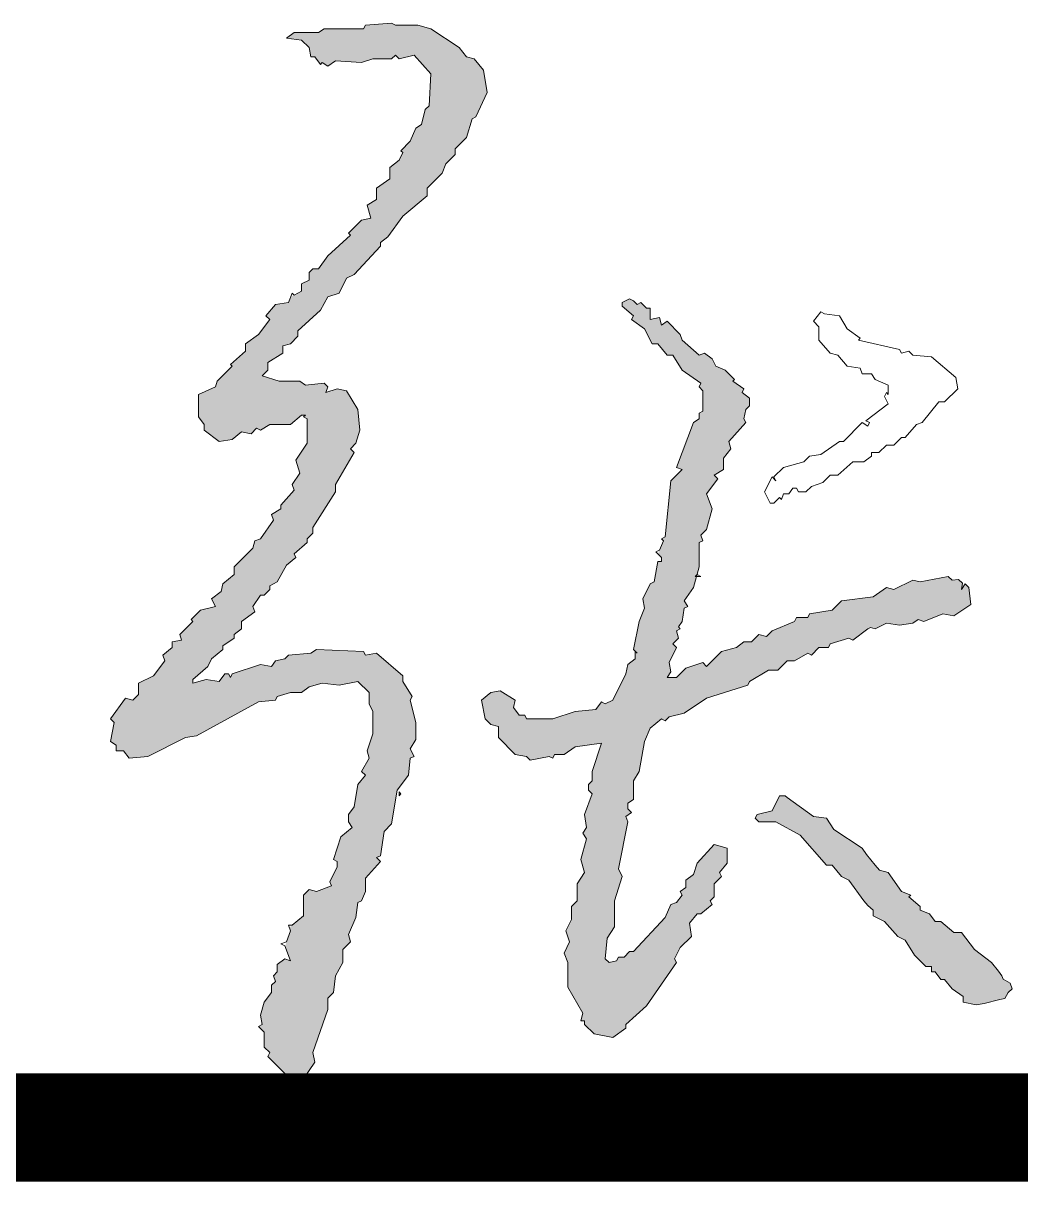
# Model space of a CAD drawing. Extents: x 1725261 to 1937680, y 860327 to 1571294.
# Drawn here: x 1872305 to 1872949, y 1365082 to 1365830 of the extents above; entities that cross this region are included whole.
import ezdxf

# ---------------------------------------------------------------- set-up
doc = ezdxf.new("R2010")
doc.units = 0
doc.header["$LTSCALE"] = 1000
doc.header["$MEASUREMENT"] = 0
doc.layers.add('图框', color=140, linetype='Continuous')
doc.layers.add('签名', color=7, linetype='Continuous', lineweight=18)

msp = doc.modelspace()

# ---------------------------------------------------------------- hatches: boundary and pattern name
at = {"layer": '签名'}
h = msp.add_hatch(color=2, dxfattribs=at)
h.dxf.hatch_style = 1
h.paths.add_polyline_path([(1872457.1, 1365391.98), (1872467.99, 1365393.19), (1872469.2, 1365395.61), (1872477.67, 1365398.03), (1872484.93, 1365398.03), (1872489.76, 1365401.65), (1872498.23, 1365404.07), (1872509.12, 1365402.86), (1872521.21, 1365405.28), (1872528.47, 1365398.03), (1872528.47, 1365390.77), (1872530.89, 1365385.93), (1872530.89, 1365371.41), (1872527.26, 1365360.53), (1872528.47, 1365355.69), (1872523.63, 1365347.22), (1872526.05, 1365344.8), (1872521.21, 1365338.76), (1872518.79, 1365324.24), (1872515.17, 1365319.4), (1872515.17, 1365314.56), (1872517.58, 1365310.93), (1872510.33, 1365304.89), (1872505.49, 1365290.37), (1872507.91, 1365289.16), (1872507.91, 1365285.53), (1872503.07, 1365275.86), (1872504.28, 1365273.44), (1872494.6, 1365269.81), (1872489.76, 1365271.02), (1872486.13, 1365267.39), (1872486.13, 1365254.08), (1872476.98, 1365246.46), (1872477.67, 1365244.41), (1872474.25, 1365234.16), (1872477.67, 1365225.05), (1872474.04, 1365226.26), (1872469.2, 1365222.63), (1872469.2, 1365217.8), (1872466.78, 1365215.38), (1872467.99, 1365211.75), (1872465.57, 1365209.33), (1872465.57, 1365204.49), (1872460.73, 1365198.44), (1872458.31, 1365189.97), (1872459.52, 1365183.93), (1872457.1, 1365182.72), (1872460.73, 1365179.09), (1872460.73, 1365169.41), (1872464.36, 1365165.78), (1872463.15, 1365163.36), (1872478.88, 1365147.64), (1872486.13, 1365148.85), (1872493.39, 1365159.73), (1872492.18, 1365165.78), (1872501.86, 1365193.6), (1872501.86, 1365200.86), (1872505.49, 1365204.49), (1872506.7, 1365215.38), (1872511.54, 1365223.84), (1872511.54, 1365232.31), (1872516.37, 1365237.15), (1872515.17, 1365241.99), (1872520, 1365252.87), (1872521.21, 1365262.55), (1872523.63, 1365263.76), (1872526.05, 1365269.81), (1872526.05, 1365278.28), (1872535.73, 1365289.16), (1872533.31, 1365291.58), (1872535.73, 1365292.79), (1872538.15, 1365308.52), (1872542.99, 1365313.35), (1872546.61, 1365335.13), (1872553.87, 1365344.8), (1872555.08, 1365355.69), (1872557.5, 1365356.9), (1872555.08, 1365361.74), (1872558.71, 1365367.79), (1872558.71, 1365378.67), (1872555.08, 1365393.19), (1872556.29, 1365395.61), (1872550.24, 1365405.28), (1872550.24, 1365408.91), (1872533.31, 1365423.43), (1872526.05, 1365422.22), (1872524.84, 1365424.64), (1872494.6, 1365425.85), (1872490.97, 1365423.43), (1872476.46, 1365422.22), (1872474.04, 1365419.8), (1872467.99, 1365418.59), (1872465.57, 1365414.96), (1872458.31, 1365416.17), (1872440.17, 1365410.12), (1872438.96, 1365407.7), (1872437.75, 1365410.12), (1872435.33, 1365410.12), (1872431.7, 1365405.28), (1872423.24, 1365406.49), (1872414.77, 1365404.07), (1872414.77, 1365406.49), (1872424.45, 1365414.96), (1872426.86, 1365419.8), (1872434.12, 1365425.85), (1872434.12, 1365428.27), (1872441.38, 1365433.1), (1872441.38, 1365435.52), (1872446.22, 1365439.15), (1872446.22, 1365443.99), (1872454.69, 1365450.04), (1872453.48, 1365453.67), (1872458.31, 1365460.92), (1872460.73, 1365460.92), (1872464.36, 1365464.55), (1872464.36, 1365466.97), (1872469.2, 1365469.39), (1872475.25, 1365480.28), (1872481.3, 1365485.12), (1872480.09, 1365487.54), (1872488.55, 1365494.79), (1872488.55, 1365497.21), (1872492.18, 1365500.84), (1872492.18, 1365504.47), (1872506.7, 1365527.45), (1872506.7, 1365532.29), (1872518.79, 1365552.85), (1872516.37, 1365555.27), (1872520, 1365558.9), (1872522.42, 1365567.37), (1872521.21, 1365580.68), (1872513.96, 1365592.77), (1872507.91, 1365593.98), (1872500.65, 1365591.56), (1872501.86, 1365595.19), (1872499.44, 1365597.61), (1872487.34, 1365596.4), (1872483.72, 1365598.82), (1872470.41, 1365598.82), (1872459.52, 1365602.45), (1872463.15, 1365606.08), (1872463.15, 1365610.92), (1872472.83, 1365616.96), (1872472.83, 1365621.8), (1872477.67, 1365623.01), (1872482.51, 1365627.85), (1872482.51, 1365631.48), (1872497.02, 1365644.78), (1872501.86, 1365653.25), (1872509.12, 1365655.67), (1872513.96, 1365665.35), (1872518.79, 1365667.77), (1872535.73, 1365685.91), (1872535.73, 1365688.33), (1872540.57, 1365691.96), (1872550.24, 1365705.26), (1872565.97, 1365718.57), (1872565.97, 1365723.41), (1872575.65, 1365733.08), (1872578.06, 1365739.13), (1872584.11, 1365745.18), (1872584.11, 1365748.81), (1872591.37, 1365756.07), (1872595, 1365768.16), (1872597.42, 1365769.37), (1872604.68, 1365785.1), (1872602.26, 1365799.61), (1872596.21, 1365806.87), (1872591.37, 1365808.08), (1872586.53, 1365814.13), (1872568.39, 1365826.22), (1872559.92, 1365828.64), (1872545.41, 1365828.64), (1872542.99, 1365829.85), (1872526.05, 1365828.64), (1872524.84, 1365826.22), (1872499.44, 1365826.22), (1872495.81, 1365823.8), (1872480.09, 1365823.8), (1872475.25, 1365820.18), (1872484.93, 1365818.97), (1872489.76, 1365814.13), (1872490.97, 1365808.08), (1872493.39, 1365808.08), (1872497.02, 1365803.24), (1872498.23, 1365804.45), (1872501.86, 1365802.03), (1872506.7, 1365805.66), (1872523.63, 1365804.45), (1872530.89, 1365806.87), (1872542.99, 1365806.87), (1872545.41, 1365809.29), (1872547.82, 1365806.87), (1872557.5, 1365809.29), (1872568.39, 1365797.19), (1872567.18, 1365776.63), (1872564.76, 1365774.21), (1872562.34, 1365764.53), (1872558.71, 1365762.12), (1872555.08, 1365753.65), (1872549.03, 1365747.6), (1872550.24, 1365746.39), (1872547.82, 1365741.55), (1872541.78, 1365736.71), (1872541.78, 1365729.46), (1872533.31, 1365723.41), (1872533.31, 1365716.15), (1872527.26, 1365712.52), (1872529.68, 1365704.05), (1872523.63, 1365702.84), (1872515.17, 1365694.38), (1872516.37, 1365693.17), (1872501.86, 1365679.86), (1872495.81, 1365671.4), (1872492.18, 1365671.4), (1872489.76, 1365668.98), (1872489.76, 1365664.14), (1872484.93, 1365661.72), (1872484.93, 1365656.88), (1872477.97, 1365653.4), (1872476.46, 1365649.62), (1872467.99, 1365648.41), (1872461.94, 1365641.16), (1872464.36, 1365638.74), (1872457.1, 1365629.06), (1872448.64, 1365623.01), (1872448.64, 1365618.17), (1872438.96, 1365609.71), (1872440.17, 1365608.5), (1872430.49, 1365598.82), (1872429.28, 1365595.19), (1872418.4, 1365590.35), (1872418.4, 1365575.84), (1872422.03, 1365571), (1872422.03, 1365567.37), (1872431.7, 1365560.11), (1872440.17, 1365561.32), (1872446.22, 1365566.16), (1872452.27, 1365564.95), (1872455.89, 1365568.58), (1872458.31, 1365567.37), (1872464.36, 1365571), (1872477.67, 1365571), (1872484.93, 1365577.05), (1872487.34, 1365577.05), (1872486.13, 1365575.84), (1872488.55, 1365574.63), (1872488.55, 1365558.9), (1872481.3, 1365548.02), (1872483.72, 1365539.55), (1872478.88, 1365532.29), (1872480.09, 1365528.66), (1872471.62, 1365518.99), (1872471.62, 1365516.57), (1872465.57, 1365512.94), (1872466.78, 1365509.31), (1872458.31, 1365497.21), (1872454.69, 1365496), (1872453.48, 1365491.16), (1872441.38, 1365479.07), (1872441.38, 1365474.23), (1872434.12, 1365468.18), (1872432.91, 1365463.34), (1872426.86, 1365458.51), (1872429.28, 1365453.67), (1872419.61, 1365451.25), (1872413.56, 1365445.2), (1872414.77, 1365443.99), (1872406.3, 1365435.52), (1872407.51, 1365431.89), (1872401.46, 1365430.68), (1872401.46, 1365427.06), (1872395.41, 1365422.22), (1872396.62, 1365418.59), (1872389.37, 1365408.91), (1872379.69, 1365404.07), (1872379.69, 1365396.82), (1872376.06, 1365393.19), (1872371.22, 1365394.4), (1872361.55, 1365381.09), (1872363.97, 1365378.67), (1872361.55, 1365366.58), (1872365.17, 1365364.16), (1872365.17, 1365360.53), (1872370.01, 1365360.53), (1872373.64, 1365355.69), (1872385.74, 1365356.9), (1872409.93, 1365369), (1872417.19, 1365370.2)])
h = msp.add_hatch(color=2, dxfattribs=at)
h.dxf.hatch_style = 1
h.paths.add_polyline_path([(1872685.72, 1365393.19), (1872680.88, 1365390.77), (1872678.46, 1365391.98), (1872674.83, 1365387.14), (1872661.53, 1365385.93), (1872647.01, 1365381.09), (1872630.08, 1365381.09), (1872628.87, 1365383.51), (1872625.24, 1365383.51), (1872621.61, 1365388.35), (1872622.82, 1365393.19), (1872613.14, 1365399.24), (1872607.09, 1365398.03), (1872601.05, 1365393.19), (1872603.47, 1365381.09), (1872607.09, 1365377.46), (1872611.93, 1365376.25), (1872611.93, 1365369), (1872622.82, 1365358.11), (1872630.08, 1365356.9), (1872632.5, 1365354.48), (1872644.59, 1365356.9), (1872647.01, 1365355.69), (1872648.22, 1365358.11), (1872654.27, 1365358.11), (1872661.53, 1365362.95), (1872678.46, 1365365.37), (1872672.41, 1365347.22), (1872672.41, 1365341.17), (1872669.99, 1365338.76), (1872669.99, 1365335.13), (1872672.41, 1365332.71), (1872667.57, 1365319.4), (1872668.78, 1365310.93), (1872666.37, 1365307.31), (1872668.78, 1365303.68), (1872665.16, 1365290.37), (1872667.57, 1365281.9), (1872662.74, 1365274.65), (1872662.74, 1365263.76), (1872659.11, 1365260.13), (1872659.11, 1365251.66), (1872655.48, 1365244.41), (1872657.9, 1365237.15), (1872654.27, 1365229.89), (1872656.69, 1365223.84), (1872656.69, 1365208.12), (1872666.37, 1365191.18), (1872665.16, 1365186.35), (1872667.57, 1365186.35), (1872667.57, 1365183.93), (1872673.62, 1365177.88), (1872685.72, 1365175.46), (1872694.19, 1365181.51), (1872694.19, 1365183.93), (1872707.49, 1365196.02), (1872726.85, 1365223.84), (1872725.64, 1365226.26), (1872729.26, 1365233.52), (1872736.52, 1365240.78), (1872735.31, 1365249.24), (1872740.15, 1365255.29), (1872742.57, 1365255.29), (1872749.83, 1365261.34), (1872748.62, 1365263.76), (1872751.04, 1365266.18), (1872751.04, 1365274.65), (1872755.88, 1365279.48), (1872754.67, 1365281.9), (1872759.5, 1365287.95), (1872759.5, 1365297.63), (1872751.04, 1365300.05), (1872740.15, 1365287.95), (1872737.73, 1365280.69), (1872732.89, 1365277.07), (1872732.89, 1365272.23), (1872729.26, 1365269.81), (1872730.47, 1365267.39), (1872726.85, 1365262.55), (1872723.22, 1365261.34), (1872719.59, 1365252.87), (1872699.02, 1365231.1), (1872696.61, 1365231.1), (1872692.98, 1365227.47), (1872689.35, 1365227.47), (1872688.14, 1365225.05), (1872683.3, 1365223.84), (1872680.88, 1365226.26), (1872682.09, 1365239.57), (1872686.93, 1365246.83), (1872686.93, 1365263.76), (1872691.77, 1365279.48), (1872689.35, 1365284.32), (1872695.4, 1365314.56), (1872694.19, 1365318.19), (1872697.81, 1365320.61), (1872695.4, 1365323.03), (1872695.4, 1365326.66), (1872699.02, 1365329.08), (1872699.02, 1365341.17), (1872702.65, 1365347.22), (1872706.28, 1365366.58), (1872709.91, 1365375.04), (1872717.17, 1365381.09), (1872719.59, 1365379.88), (1872722.01, 1365382.3), (1872731.68, 1365384.72), (1872746.2, 1365394.4), (1872772.81, 1365402.86), (1872774.02, 1365405.28), (1872786.12, 1365412.54), (1872792.16, 1365412.54), (1872798.21, 1365418.59), (1872803.05, 1365418.59), (1872811.52, 1365423.43), (1872813.94, 1365422.22), (1872818.77, 1365427.06), (1872824.82, 1365427.06), (1872826.03, 1365429.48), (1872838.13, 1365433.1), (1872840.55, 1365431.89), (1872851.52, 1365440.12), (1872855.06, 1365439.15), (1872862.32, 1365442.78), (1872870.79, 1365441.57), (1872879.25, 1365442.78), (1872882.88, 1365445.2), (1872886.51, 1365443.99), (1872898.61, 1365448.83), (1872905.87, 1365447.62), (1872916.75, 1365454.88), (1872915.54, 1365465.76), (1872913.12, 1365468.18), (1872910.7, 1365464.55), (1872911.29, 1365468.59), (1872908.87, 1365471.01), (1872904.66, 1365470.6), (1872902.24, 1365473.02), (1872884.09, 1365469.39), (1872879.25, 1365470.6), (1872867.16, 1365464.55), (1872862.32, 1365465.76), (1872853.85, 1365459.72), (1872833.29, 1365457.3), (1872827.24, 1365451.25), (1872812.73, 1365448.83), (1872811.52, 1365446.41), (1872804.26, 1365446.41), (1872803.05, 1365443.99), (1872788.53, 1365437.94), (1872784.91, 1365434.31), (1872780.07, 1365435.52), (1872775.23, 1365430.68), (1872770.39, 1365430.68), (1872765.55, 1365427.06), (1872755.88, 1365424.64), (1872746.2, 1365414.96), (1872743.78, 1365417.38), (1872732.89, 1365413.75), (1872726.85, 1365407.7), (1872720.8, 1365407.7), (1872723.22, 1365411.33), (1872722.01, 1365417.38), (1872726.85, 1365427.06), (1872724.43, 1365429.48), (1872728.05, 1365433.1), (1872726.85, 1365437.94), (1872729.26, 1365439.15), (1872728.05, 1365440.36), (1872730.47, 1365443.99), (1872731.68, 1365452.46), (1872734.1, 1365453.67), (1872731.68, 1365457.3), (1872737.73, 1365465.76), (1872739.71, 1365473.02), (1872738.94, 1365473.02), (1872740, 1365474.08), (1872741.36, 1365479.07), (1872741.36, 1365494.79), (1872743.78, 1365496), (1872742.57, 1365499.63), (1872746.2, 1365503.26), (1872749.83, 1365516.57), (1872746.2, 1365526.24), (1872753.46, 1365535.92), (1872751.04, 1365538.34), (1872757.09, 1365541.97), (1872757.09, 1365549.23), (1872761.92, 1365555.27), (1872760.71, 1365560.11), (1872771.6, 1365572.21), (1872770.39, 1365574.63), (1872771.6, 1365580.68), (1872774.02, 1365583.09), (1872774.02, 1365587.93), (1872769.18, 1365591.56), (1872770.39, 1365593.98), (1872763.13, 1365598.82), (1872764.34, 1365600.03), (1872758.29, 1365606.08), (1872752.25, 1365608.5), (1872749.83, 1365613.33), (1872744.99, 1365616.96), (1872741.36, 1365615.75), (1872730.47, 1365625.43), (1872729.26, 1365629.06), (1872720.8, 1365637.53), (1872717.17, 1365635.11), (1872715.96, 1365639.95), (1872709.91, 1365638.74), (1872709.91, 1365645.99), (1872707.49, 1365645.99), (1872703.86, 1365649.62), (1872701.44, 1365648.41), (1872699.02, 1365650.83), (1872696.61, 1365652.04), (1872691.77, 1365649.62), (1872691.77, 1365647.2), (1872699.02, 1365641.16), (1872697.81, 1365638.74), (1872706.28, 1365632.69), (1872711.12, 1365623.01), (1872714.75, 1365623.01), (1872720.8, 1365615.75), (1872724.43, 1365615.75), (1872730.47, 1365606.08), (1872742.57, 1365597.61), (1872741.36, 1365595.19), (1872743.78, 1365592.77), (1872743.78, 1365579.47), (1872741.36, 1365578.26), (1872741.36, 1365574.63), (1872737.73, 1365572.21), (1872726.85, 1365543.18), (1872730.47, 1365541.97), (1872723.22, 1365534.71), (1872719.59, 1365498.42), (1872717.17, 1365497.21), (1872718.38, 1365496), (1872714.92, 1365487.36), (1872717.17, 1365485.12), (1872717.17, 1365482.7), (1872714.75, 1365482.7), (1872712.33, 1365469.39), (1872709.91, 1365468.18), (1872705.07, 1365458.51), (1872706.28, 1365452.46), (1872702.65, 1365443.99), (1872699.02, 1365425.85), (1872700.23, 1365424.64), (1872700.23, 1365419.8), (1872695.4, 1365416.17), (1872694.19, 1365410.12)])
h = msp.add_hatch(color=2, dxfattribs=at)
h.dxf.hatch_style = 1
h.paths.add_polyline_path([(1872874.42, 1365238.36), (1872880.46, 1365228.68), (1872887.72, 1365221.42), (1872891.35, 1365221.42), (1872891.35, 1365217.8), (1872893.77, 1365217.8), (1872897.4, 1365212.96), (1872899.82, 1365212.96), (1872904.66, 1365206.91), (1872911.91, 1365202.07), (1872911.91, 1365198.44), (1872920.18, 1365196.66), (1872925.28, 1365197.58), (1872935.59, 1365200.02), (1872938.75, 1365200.63), (1872940.94, 1365204.49), (1872943.36, 1365206.91), (1872942.15, 1365210.54), (1872937.63, 1365213.08), (1872936.87, 1365215.43), (1872934.7, 1365218.36), (1872930.06, 1365223.84), (1872919.17, 1365232.31), (1872910.7, 1365243.2), (1872905.87, 1365243.2), (1872897.4, 1365250.45), (1872893.77, 1365250.45), (1872890.14, 1365255.29), (1872884.09, 1365257.71), (1872884.09, 1365260.13), (1872876.84, 1365266.18), (1872878.05, 1365267.39), (1872872, 1365269.81), (1872863.53, 1365281.9), (1872857.76, 1365283.55), (1872855.06, 1365286.74), (1872849.53, 1365293.55), (1872846.6, 1365297.63), (1872828.45, 1365309.72), (1872823.61, 1365316.98), (1872815.15, 1365318.19), (1872796.52, 1365331.5), (1872793.37, 1365331.5), (1872788.53, 1365321.82), (1872778.86, 1365319.4), (1872777.65, 1365316.98), (1872780.07, 1365314.56), (1872790.95, 1365314.56), (1872806.68, 1365306.1), (1872823.61, 1365286.74), (1872827.24, 1365286.74), (1872833.29, 1365279.48), (1872838.13, 1365277.07), (1872847.81, 1365263.76), (1872850.32, 1365260.67), (1872853.85, 1365257.71), (1872853.85, 1365254.08), (1872861.11, 1365250.45), (1872869.58, 1365240.78)])

# ---------------------------------------------------------------- linework, layer by layer
at = {"layer": '图框', "const_width": 70}
msp.add_lwpolyline([(1867441.06, 1365117.45), (1874441.06, 1365117.45)], dxfattribs=at)
at = {"layer": '签名', "color": 2, "elevation": 9704994.47}
for points in [[(1872545.41, 1365828.64), (1872542.99, 1365829.85), (1872526.05, 1365828.64), (1872524.84, 1365826.22), (1872499.44, 1365826.22), (1872495.81, 1365823.8), (1872480.09, 1365823.8), (1872475.25, 1365820.18), (1872484.93, 1365818.97), (1872489.76, 1365814.13), (1872490.97, 1365808.08), (1872493.39, 1365808.08), (1872497.02, 1365803.24), (1872498.23, 1365804.45), (1872501.86, 1365802.03), (1872506.7, 1365805.66), (1872523.63, 1365804.45), (1872530.89, 1365806.87), (1872542.99, 1365806.87), (1872545.41, 1365809.29), (1872547.82, 1365806.87), (1872557.5, 1365809.29), (1872568.39, 1365797.19), (1872567.18, 1365776.63), (1872564.76, 1365774.21), (1872562.34, 1365764.53), (1872558.71, 1365762.12), (1872555.08, 1365753.65), (1872549.03, 1365747.6), (1872550.24, 1365746.39), (1872547.82, 1365741.55), (1872541.78, 1365736.71), (1872541.78, 1365729.46), (1872533.31, 1365723.41), (1872533.31, 1365716.15), (1872527.26, 1365712.52), (1872529.68, 1365704.05), (1872523.63, 1365702.84), (1872515.17, 1365694.38), (1872516.37, 1365693.17), (1872501.86, 1365679.86), (1872495.81, 1365671.4), (1872492.18, 1365671.4), (1872489.76, 1365668.98), (1872489.76, 1365664.14), (1872484.93, 1365661.72), (1872484.93, 1365656.88), (1872480.09, 1365654.46), (1872478.88, 1365655.67), (1872476.46, 1365649.62), (1872467.99, 1365648.41), (1872461.94, 1365641.16), (1872464.36, 1365638.74), (1872457.1, 1365629.06), (1872448.64, 1365623.01), (1872448.64, 1365618.17), (1872438.96, 1365609.71), (1872440.17, 1365608.5), (1872430.49, 1365598.82), (1872429.28, 1365595.19), (1872418.4, 1365590.35), (1872418.4, 1365575.84), (1872422.03, 1365571), (1872422.03, 1365567.37), (1872431.7, 1365560.11), (1872440.17, 1365561.32), (1872446.22, 1365566.16), (1872452.27, 1365564.95), (1872455.89, 1365568.58), (1872458.31, 1365567.37), (1872464.36, 1365571), (1872477.67, 1365571), (1872484.93, 1365577.05), (1872487.34, 1365577.05), (1872486.13, 1365575.84), (1872488.55, 1365574.63), (1872488.55, 1365558.9), (1872481.3, 1365548.02), (1872483.72, 1365539.55), (1872478.88, 1365532.29), (1872480.09, 1365528.66), (1872471.62, 1365518.99), (1872471.62, 1365516.57), (1872465.57, 1365512.94), (1872466.78, 1365509.31), (1872458.31, 1365497.21), (1872454.69, 1365496), (1872453.48, 1365491.16), (1872441.38, 1365479.07), (1872441.38, 1365474.23), (1872434.12, 1365468.18), (1872432.91, 1365463.34), (1872426.86, 1365458.51), (1872429.28, 1365453.67), (1872419.61, 1365451.25), (1872413.56, 1365445.2), (1872414.77, 1365443.99), (1872406.3, 1365435.52), (1872407.51, 1365431.89), (1872401.46, 1365430.68), (1872401.46, 1365427.06), (1872395.41, 1365422.22), (1872396.62, 1365418.59), (1872389.37, 1365408.91), (1872379.69, 1365404.07), (1872379.69, 1365396.82), (1872376.06, 1365393.19), (1872371.22, 1365394.4), (1872361.55, 1365381.09), (1872363.97, 1365378.67), (1872361.55, 1365366.58), (1872365.17, 1365364.16), (1872365.17, 1365360.53), (1872370.01, 1365360.53), (1872373.64, 1365355.69), (1872385.74, 1365356.9), (1872409.93, 1365369), (1872417.19, 1365370.2), (1872457.1, 1365391.98), (1872467.99, 1365393.19), (1872469.2, 1365395.61), (1872477.67, 1365398.03), (1872484.93, 1365398.03), (1872489.76, 1365401.65), (1872498.23, 1365404.07), (1872509.12, 1365402.86), (1872521.21, 1365405.28), (1872528.47, 1365398.03), (1872528.47, 1365390.77), (1872530.89, 1365385.93), (1872530.89, 1365371.41), (1872527.26, 1365360.53), (1872528.47, 1365355.69), (1872523.63, 1365347.22), (1872526.05, 1365344.8), (1872521.21, 1365338.76), (1872518.79, 1365324.24), (1872515.17, 1365319.4), (1872515.17, 1365314.56), (1872517.58, 1365310.93), (1872510.33, 1365304.89), (1872505.49, 1365290.37), (1872507.91, 1365289.16), (1872507.91, 1365285.53), (1872503.07, 1365275.86), (1872504.28, 1365273.44), (1872494.6, 1365269.81), (1872489.76, 1365271.02), (1872486.13, 1365267.39), (1872486.13, 1365254.08), (1872478.88, 1365248.04), (1872476.46, 1365248.04), (1872477.67, 1365244.41), (1872475.25, 1365237.15), (1872471.62, 1365235.94), (1872474.04, 1365234.73), (1872477.67, 1365225.05), (1872474.04, 1365226.26), (1872469.2, 1365222.63), (1872469.2, 1365217.8), (1872466.78, 1365215.38), (1872467.99, 1365211.75), (1872465.57, 1365209.33), (1872465.57, 1365204.49), (1872460.73, 1365198.44), (1872458.31, 1365189.97), (1872459.52, 1365183.93), (1872457.1, 1365182.72), (1872460.73, 1365179.09), (1872460.73, 1365169.41), (1872464.36, 1365165.78), (1872463.15, 1365163.36), (1872478.88, 1365147.64), (1872486.13, 1365148.85), (1872493.39, 1365159.73), (1872492.18, 1365165.78), (1872501.86, 1365193.6), (1872501.86, 1365200.86), (1872505.49, 1365204.49), (1872506.7, 1365215.38), (1872511.54, 1365223.84), (1872511.54, 1365232.31), (1872516.37, 1365237.15), (1872515.17, 1365241.99), (1872520, 1365252.87), (1872521.21, 1365262.55), (1872523.63, 1365263.76), (1872526.05, 1365269.81), (1872526.05, 1365278.28), (1872535.73, 1365289.16), (1872533.31, 1365291.58), (1872535.73, 1365292.79), (1872538.15, 1365308.52), (1872542.99, 1365313.35), (1872546.61, 1365335.13), (1872553.87, 1365344.8), (1872555.08, 1365355.69), (1872557.5, 1365356.9), (1872555.08, 1365361.74), (1872558.71, 1365367.79), (1872558.71, 1365378.67), (1872555.08, 1365393.19), (1872556.29, 1365395.61), (1872550.24, 1365405.28), (1872550.24, 1365408.91), (1872533.31, 1365423.43), (1872526.05, 1365422.22), (1872524.84, 1365424.64), (1872494.6, 1365425.85), (1872490.97, 1365423.43), (1872476.46, 1365422.22), (1872474.04, 1365419.8), (1872467.99, 1365418.59), (1872465.57, 1365414.96), (1872458.31, 1365416.17), (1872440.17, 1365410.12), (1872438.96, 1365407.7), (1872437.75, 1365410.12), (1872435.33, 1365410.12), (1872431.7, 1365405.28), (1872423.24, 1365406.49), (1872414.77, 1365404.07), (1872414.77, 1365406.49), (1872424.45, 1365414.96), (1872426.86, 1365419.8), (1872434.12, 1365425.85), (1872434.12, 1365428.27), (1872441.38, 1365433.1), (1872441.38, 1365435.52), (1872446.22, 1365439.15), (1872446.22, 1365443.99), (1872454.69, 1365450.04), (1872453.48, 1365453.67), (1872458.31, 1365460.92), (1872460.73, 1365460.92), (1872464.36, 1365464.55), (1872464.36, 1365466.97), (1872469.2, 1365469.39), (1872475.25, 1365480.28), (1872481.3, 1365485.12), (1872480.09, 1365487.54), (1872488.55, 1365494.79), (1872488.55, 1365497.21), (1872492.18, 1365500.84), (1872492.18, 1365504.47), (1872506.7, 1365527.45), (1872506.7, 1365532.29), (1872518.79, 1365552.85), (1872516.37, 1365555.27), (1872520, 1365558.9), (1872522.42, 1365567.37), (1872521.21, 1365580.68), (1872513.96, 1365592.77), (1872507.91, 1365593.98), (1872500.65, 1365591.56), (1872501.86, 1365595.19), (1872499.44, 1365597.61), (1872487.34, 1365596.4), (1872483.72, 1365598.82), (1872470.41, 1365598.82), (1872459.52, 1365602.45), (1872463.15, 1365606.08), (1872463.15, 1365610.92), (1872472.83, 1365616.96), (1872472.83, 1365621.8), (1872477.67, 1365623.01), (1872482.51, 1365627.85), (1872482.51, 1365631.48), (1872497.02, 1365644.78), (1872501.86, 1365653.25), (1872509.12, 1365655.67), (1872513.96, 1365665.35), (1872518.79, 1365667.77), (1872535.73, 1365685.91), (1872535.73, 1365688.33), (1872540.57, 1365691.96), (1872550.24, 1365705.26), (1872565.97, 1365718.57), (1872565.97, 1365723.41), (1872575.65, 1365733.08), (1872578.06, 1365739.13), (1872584.11, 1365745.18), (1872584.11, 1365748.81), (1872591.37, 1365756.07), (1872595, 1365768.16), (1872597.42, 1365769.37), (1872604.68, 1365785.1), (1872602.26, 1365799.61), (1872596.21, 1365806.87), (1872591.37, 1365808.08), (1872586.53, 1365814.13), (1872568.39, 1365826.22), (1872559.92, 1365828.64), (1872545.41, 1365828.64)], [(1872699.02, 1365650.83), (1872696.61, 1365652.04), (1872691.77, 1365649.62), (1872691.77, 1365647.2), (1872699.02, 1365641.16), (1872697.81, 1365638.74), (1872706.28, 1365632.69), (1872711.12, 1365623.01), (1872714.75, 1365623.01), (1872720.8, 1365615.75), (1872724.43, 1365615.75), (1872730.47, 1365606.08), (1872742.57, 1365597.61), (1872741.36, 1365595.19), (1872743.78, 1365592.77), (1872743.78, 1365579.47), (1872741.36, 1365578.26), (1872741.36, 1365574.63), (1872737.73, 1365572.21), (1872726.85, 1365543.18), (1872730.47, 1365541.97), (1872723.22, 1365534.71), (1872719.59, 1365498.42), (1872717.17, 1365497.21), (1872718.38, 1365496), (1872715.96, 1365489.96), (1872713.54, 1365488.75), (1872717.17, 1365485.12), (1872717.17, 1365482.7), (1872714.75, 1365482.7), (1872712.33, 1365469.39), (1872709.91, 1365468.18), (1872705.07, 1365458.51), (1872706.28, 1365452.46), (1872702.65, 1365443.99), (1872699.02, 1365425.85), (1872701.44, 1365423.43), (1872701.44, 1365423.43), (1872700.23, 1365424.64), (1872700.23, 1365419.8), (1872695.4, 1365416.17), (1872694.19, 1365410.12), (1872685.72, 1365393.19), (1872680.88, 1365390.77), (1872678.46, 1365391.98), (1872674.83, 1365387.14), (1872661.53, 1365385.93), (1872647.01, 1365381.09), (1872630.08, 1365381.09), (1872628.87, 1365383.51), (1872625.24, 1365383.51), (1872621.61, 1365388.35), (1872622.82, 1365393.19), (1872613.14, 1365399.24), (1872607.09, 1365398.03), (1872601.05, 1365393.19), (1872603.47, 1365381.09), (1872607.09, 1365377.46), (1872611.93, 1365376.25), (1872611.93, 1365369), (1872622.82, 1365358.11), (1872630.08, 1365356.9), (1872632.5, 1365354.48), (1872644.59, 1365356.9), (1872647.01, 1365355.69), (1872648.22, 1365358.11), (1872654.27, 1365358.11), (1872661.53, 1365362.95), (1872678.46, 1365365.37), (1872672.41, 1365347.22), (1872672.41, 1365341.17), (1872669.99, 1365338.76), (1872669.99, 1365335.13), (1872672.41, 1365332.71), (1872667.57, 1365319.4), (1872668.78, 1365310.93), (1872666.37, 1365307.31), (1872668.78, 1365303.68), (1872665.16, 1365290.37), (1872667.57, 1365281.9), (1872662.74, 1365274.65), (1872662.74, 1365263.76), (1872659.11, 1365260.13), (1872659.11, 1365251.66), (1872655.48, 1365244.41), (1872657.9, 1365237.15), (1872654.27, 1365229.89), (1872656.69, 1365223.84), (1872656.69, 1365208.12), (1872666.37, 1365191.18), (1872665.16, 1365186.35), (1872667.57, 1365186.35), (1872667.57, 1365183.93), (1872673.62, 1365177.88), (1872685.72, 1365175.46), (1872694.19, 1365181.51), (1872694.19, 1365183.93), (1872707.49, 1365196.02), (1872726.85, 1365223.84), (1872725.64, 1365226.26), (1872729.26, 1365233.52), (1872736.52, 1365240.78), (1872735.31, 1365249.24), (1872740.15, 1365255.29), (1872742.57, 1365255.29), (1872749.83, 1365261.34), (1872748.62, 1365263.76), (1872751.04, 1365266.18), (1872751.04, 1365274.65), (1872755.88, 1365279.48), (1872754.67, 1365281.9), (1872759.5, 1365287.95), (1872759.5, 1365297.63), (1872751.04, 1365300.05), (1872740.15, 1365287.95), (1872737.73, 1365280.69), (1872732.89, 1365277.07), (1872732.89, 1365272.23), (1872729.26, 1365269.81), (1872730.47, 1365267.39), (1872726.85, 1365262.55), (1872723.22, 1365261.34), (1872719.59, 1365252.87), (1872699.02, 1365231.1), (1872696.61, 1365231.1), (1872692.98, 1365227.47), (1872689.35, 1365227.47), (1872688.14, 1365225.05), (1872683.3, 1365223.84), (1872680.88, 1365226.26), (1872682.09, 1365239.57), (1872686.93, 1365246.83), (1872686.93, 1365263.76), (1872691.77, 1365279.48), (1872689.35, 1365284.32), (1872695.4, 1365314.56), (1872694.19, 1365318.19), (1872697.81, 1365320.61), (1872695.4, 1365323.03), (1872695.4, 1365326.66), (1872699.02, 1365329.08), (1872699.02, 1365341.17), (1872702.65, 1365347.22), (1872706.28, 1365366.58), (1872709.91, 1365375.04), (1872717.17, 1365381.09), (1872719.59, 1365379.88), (1872722.01, 1365382.3), (1872731.68, 1365384.72), (1872746.2, 1365394.4), (1872772.81, 1365402.86), (1872774.02, 1365405.28), (1872786.12, 1365412.54), (1872792.16, 1365412.54), (1872798.21, 1365418.59), (1872803.05, 1365418.59), (1872811.52, 1365423.43), (1872813.94, 1365422.22), (1872818.77, 1365427.06), (1872824.82, 1365427.06), (1872826.03, 1365429.48), (1872838.13, 1365433.1), (1872840.55, 1365431.89), (1872850.22, 1365439.15), (1872852.08, 1365439.97), (1872855.06, 1365439.15), (1872862.32, 1365442.78), (1872870.79, 1365441.57), (1872879.25, 1365442.78), (1872882.88, 1365445.2), (1872886.51, 1365443.99), (1872898.61, 1365448.83), (1872905.87, 1365447.62), (1872916.75, 1365454.88), (1872915.54, 1365465.76), (1872913.12, 1365468.18), (1872910.7, 1365464.55), (1872911.29, 1365468.59), (1872908.87, 1365471.01), (1872904.66, 1365470.6), (1872902.24, 1365473.02), (1872884.09, 1365469.39), (1872879.25, 1365470.6), (1872867.16, 1365464.55), (1872862.32, 1365465.76), (1872853.85, 1365459.72), (1872833.29, 1365457.3), (1872827.24, 1365451.25), (1872812.73, 1365448.83), (1872811.52, 1365446.41), (1872804.26, 1365446.41), (1872803.05, 1365443.99), (1872788.53, 1365437.94), (1872784.91, 1365434.31), (1872780.07, 1365435.52), (1872775.23, 1365430.68), (1872770.39, 1365430.68), (1872765.55, 1365427.06), (1872755.88, 1365424.64), (1872746.2, 1365414.96), (1872743.78, 1365417.38), (1872732.89, 1365413.75), (1872726.85, 1365407.7), (1872720.8, 1365407.7), (1872723.22, 1365411.33), (1872722.01, 1365417.38), (1872726.85, 1365427.06), (1872724.43, 1365429.48), (1872728.05, 1365433.1), (1872726.85, 1365437.94), (1872729.26, 1365439.15), (1872728.05, 1365440.36), (1872730.47, 1365443.99), (1872731.68, 1365452.46), (1872734.1, 1365453.67), (1872731.68, 1365457.3), (1872737.73, 1365465.76), (1872741.36, 1365479.07), (1872741.36, 1365494.79), (1872743.78, 1365496), (1872742.57, 1365499.63), (1872746.2, 1365503.26), (1872749.83, 1365516.57), (1872746.2, 1365526.24), (1872753.46, 1365535.92), (1872751.04, 1365538.34), (1872757.09, 1365541.97), (1872757.09, 1365549.23), (1872761.92, 1365555.27), (1872760.71, 1365560.11), (1872771.6, 1365572.21), (1872770.39, 1365574.63), (1872771.6, 1365580.68), (1872774.02, 1365583.09), (1872774.02, 1365587.93), (1872769.18, 1365591.56), (1872770.39, 1365593.98), (1872763.13, 1365598.82), (1872764.34, 1365600.03), (1872758.29, 1365606.08), (1872752.25, 1365608.5), (1872749.83, 1365613.33), (1872744.99, 1365616.96), (1872741.36, 1365615.75), (1872730.47, 1365625.43), (1872729.26, 1365629.06), (1872720.8, 1365637.53), (1872717.17, 1365635.11), (1872715.96, 1365639.95), (1872709.91, 1365638.74), (1872709.91, 1365645.99), (1872707.49, 1365645.99), (1872703.86, 1365649.62), (1872701.44, 1365648.41), (1872699.02, 1365650.83)], [(1872822.4, 1365642.36), (1872819.98, 1365643.57), (1872815.15, 1365637.53), (1872818.77, 1365633.9), (1872818.77, 1365625.43), (1872826.03, 1365616.96), (1872830.87, 1365615.75), (1872836.92, 1365608.5), (1872845.39, 1365607.29), (1872846.6, 1365603.66), (1872852.64, 1365603.66), (1872855.06, 1365600.03), (1872863.53, 1365596.4), (1872863.53, 1365590.35), (1872862.32, 1365591.56), (1872861.11, 1365589.14), (1872863.53, 1365584.3), (1872849.01, 1365573.42), (1872851.43, 1365572.21), (1872850.22, 1365569.79), (1872846.6, 1365572.21), (1872834.5, 1365560.11), (1872832.08, 1365560.11), (1872819.98, 1365551.64), (1872812.73, 1365550.44), (1872809.1, 1365546.81), (1872795.79, 1365543.18), (1872789.74, 1365537.13), (1872790.95, 1365534.71), (1872788.53, 1365537.13), (1872783.7, 1365527.45), (1872787.33, 1365520.2), (1872789.74, 1365520.2), (1872793.37, 1365523.82), (1872794.58, 1365522.61), (1872795.79, 1365526.24), (1872799.42, 1365526.24), (1872801.84, 1365529.87), (1872804.26, 1365529.87), (1872805.47, 1365527.45), (1872810.31, 1365527.45), (1872813.94, 1365531.08), (1872821.19, 1365533.5), (1872826.03, 1365538.34), (1872830.87, 1365538.34), (1872840.55, 1365546.81), (1872847.81, 1365546.81), (1872852.64, 1365550.44), (1872852.64, 1365552.85), (1872857.48, 1365552.85), (1872862.32, 1365557.69), (1872867.16, 1365557.69), (1872872, 1365562.53), (1872874.42, 1365562.53), (1872881.67, 1365571), (1872885.3, 1365572.21), (1872896.19, 1365585.51), (1872899.82, 1365585.51), (1872908.29, 1365593.98), (1872907.08, 1365601.24), (1872891.35, 1365614.54), (1872879.25, 1365615.75), (1872876.84, 1365618.17), (1872872, 1365616.96), (1872870.79, 1365619.38), (1872844.18, 1365625.43), (1872845.39, 1365626.64), (1872836.92, 1365632.69), (1872832.08, 1365641.16), (1872822.4, 1365642.36)], [(1872742.57, 1365473.02), (1872740.15, 1365474.23), (1872738.94, 1365473.02), (1872742.57, 1365473.02)], [(1872549.03, 1365332.71), (1872547.82, 1365333.92), (1872547.82, 1365331.5), (1872549.03, 1365332.71)], [(1872798.21, 1365330.29), (1872797, 1365331.5), (1872793.37, 1365331.5), (1872788.53, 1365321.82), (1872778.86, 1365319.4), (1872777.65, 1365316.98), (1872780.07, 1365314.56), (1872790.95, 1365314.56), (1872806.68, 1365306.1), (1872823.61, 1365286.74), (1872827.24, 1365286.74), (1872833.29, 1365279.48), (1872838.13, 1365277.07), (1872847.81, 1365263.76), (1872850.32, 1365260.67), (1872853.85, 1365257.71), (1872853.85, 1365254.08), (1872861.11, 1365250.45), (1872869.58, 1365240.78), (1872874.42, 1365238.36), (1872880.46, 1365228.68), (1872887.72, 1365221.42), (1872891.35, 1365221.42), (1872891.35, 1365217.8), (1872893.77, 1365217.8), (1872897.4, 1365212.96), (1872899.82, 1365212.96), (1872904.66, 1365206.91), (1872911.91, 1365202.07), (1872911.91, 1365198.44), (1872920.18, 1365196.66), (1872925.28, 1365197.58), (1872935.59, 1365200.02), (1872938.75, 1365200.63), (1872940.94, 1365204.49), (1872940.94, 1365204.49), (1872943.36, 1365206.91), (1872942.15, 1365210.54), (1872937.63, 1365213.08), (1872936.87, 1365215.43), (1872934.7, 1365218.36), (1872930.06, 1365223.84), (1872919.17, 1365232.31), (1872910.7, 1365243.2), (1872905.87, 1365243.2), (1872897.4, 1365250.45), (1872893.77, 1365250.45), (1872890.14, 1365255.29), (1872884.09, 1365257.71), (1872884.09, 1365260.13), (1872876.84, 1365266.18), (1872878.05, 1365267.39), (1872872, 1365269.81), (1872863.53, 1365281.9), (1872857.76, 1365283.55), (1872855.06, 1365286.74), (1872849.53, 1365293.55), (1872846.6, 1365297.63), (1872828.45, 1365309.72), (1872823.61, 1365316.98), (1872815.15, 1365318.19), (1872798.21, 1365330.29)]]:
    msp.add_lwpolyline(points, dxfattribs=at)

doc.saveas('drawing.dxf')
